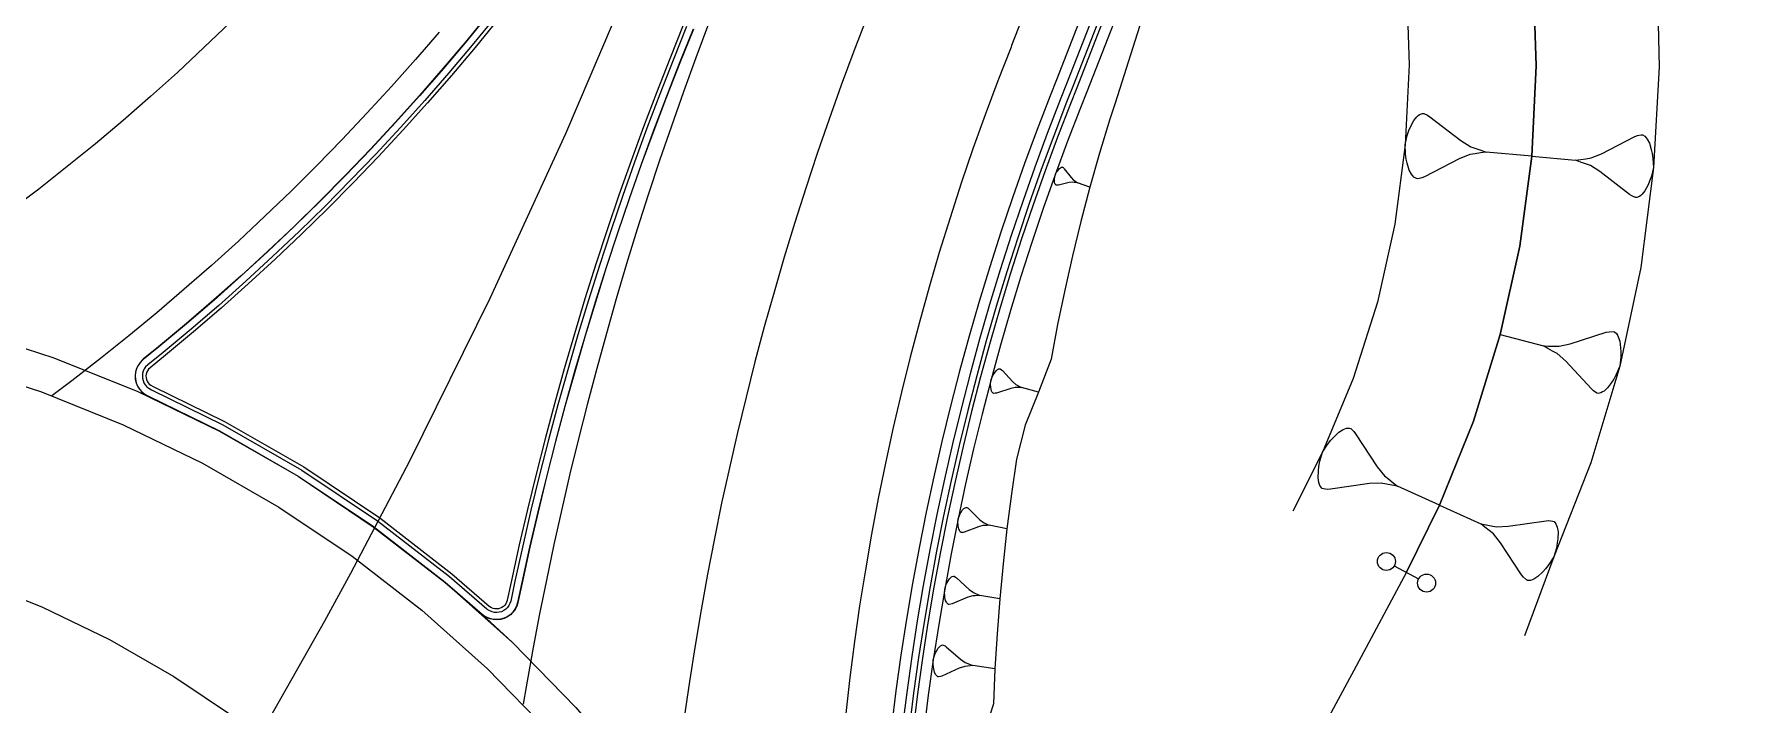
# Model space of a CAD drawing. Extents: x 383808 to 384559, y 802827 to 803490.
# Drawn here: x 384007.66 to 384054.93, y 803221.59 to 803240.08 of the extents above; entities that cross this region are included whole.
import ezdxf

# ---------------------------------------------------------------- set-up
doc = ezdxf.new("R2010")
doc.units = 0
doc.layers.get('0').update_dxf_attribs({"linetype": 'CONTINUOUS'})

msp = doc.modelspace()

# ---------------------------------------------------------------- linework, layer by layer
at = {"color": 7}
for p, q in [((384045.6288, 803237.5284), (384045.7174, 803237.702)), ((384045.7174, 803237.702), (384045.7993, 803237.8034)), ((384045.7993, 803237.8034), (384045.8387, 803237.8362)), ((384045.8387, 803237.8362), (384045.878, 803237.8689)), ((384045.878, 803237.8689), (384045.9534, 803237.8983)), ((384045.9534, 803237.8983), (384045.9894, 803237.895)), ((384045.9894, 803237.895), (384046.0942, 803237.8491)), ((384046.0942, 803237.8491), (384046.1629, 803237.8064)), ((384046.1629, 803237.8064), (384047.0108, 803237.1474)), ((384045.4744, 803237.034), (384045.5336, 803237.2828)), ((384045.5336, 803237.2828), (384045.5828, 803237.4237)), ((384045.5828, 803237.4237), (384045.6288, 803237.5284)), ((384047.0108, 803237.1474), (384047.2858, 803236.9768)), ((384050.8953, 803236.7811), (384051.8115, 803237.2556)), ((384051.8115, 803237.2556), (384051.8839, 803237.2839)), ((384051.8839, 803237.2839), (384051.991, 803237.309)), ((384051.991, 803237.309), (384052.0256, 803237.3058)), ((384052.0256, 803237.3058), (384052.0916, 803237.2649)), ((384052.0916, 803237.2649), (384052.1231, 803237.2271)), ((384052.1231, 803237.2271), (384052.1545, 803237.1893)), ((384052.1545, 803237.1893), (384052.2142, 803237.0791)), ((384052.2142, 803237.0791), (384052.2676, 803236.8996)), ((384045.4873, 803236.7785), (384045.4744, 803237.034)), ((384045.5102, 803236.631), (384045.4873, 803236.7785)), ((384045.5363, 803236.5196), (384045.5102, 803236.631)), ((384046.9645, 803236.643), (384046.0109, 803236.1491)), ((384047.2659, 803236.7607), (384046.9645, 803236.643)), ((384047.4134, 803236.7835), (384047.2659, 803236.7607)), ((384047.2858, 803236.9768), (384047.4266, 803236.9276)), ((384047.5608, 803236.8063), (384047.4134, 803236.7835)), ((384047.4266, 803236.9276), (384047.5674, 803236.8783)), ((384047.7082, 803236.8291), (384047.5608, 803236.8063)), ((384047.5674, 803236.8783), (384047.7082, 803236.8291)), ((384048.9692, 803236.7134), (384047.7082, 803236.8291)), ((384048.9692, 803236.7134), (384050.1808, 803236.6023)), ((384050.1808, 803236.6023), (384050.3224, 803236.6242)), ((384050.3161, 803236.555), (384050.1808, 803236.6023)), ((384050.3224, 803236.6242), (384050.464, 803236.6462)), ((384050.464, 803236.6462), (384050.6057, 803236.6681)), ((384050.6057, 803236.6681), (384050.8953, 803236.7811)), ((384052.2676, 803236.8996), (384052.2927, 803236.7926)), ((384052.2927, 803236.7926), (384052.3146, 803236.651)), ((384052.3146, 803236.651), (384052.327, 803236.4055)), ((384035.806, 803236.0907), (384035.8104, 803236.1336)), ((384035.8104, 803236.1336), (384035.8254, 803236.2061)), ((384035.8254, 803236.2061), (384035.8602, 803236.2715)), ((384035.8602, 803236.2715), (384035.8842, 803236.3073)), ((384035.8842, 803236.3073), (384035.9048, 803236.3333)), ((384035.9048, 803236.3333), (384035.9422, 803236.3755)), ((384035.9422, 803236.3755), (384035.9726, 803236.3979)), ((384035.9726, 803236.3979), (384035.986, 803236.4042)), ((384035.986, 803236.4042), (384035.9994, 803236.4105)), ((384035.9994, 803236.4105), (384036.0226, 803236.4132)), ((384036.0226, 803236.4132), (384036.0325, 803236.4097)), ((384036.0325, 803236.4097), (384036.0585, 803236.3891)), ((384036.0585, 803236.3891), (384036.0746, 803236.3722)), ((384036.0746, 803236.3722), (384036.264, 803236.1257)), ((384036.264, 803236.1257), (384036.3285, 803236.0579)), ((384045.5918, 803236.3329), (384045.5363, 803236.5196)), ((384045.6539, 803236.2182), (384045.5918, 803236.3329)), ((384045.6867, 803236.1789), (384045.6539, 803236.2182)), ((384045.7194, 803236.1395), (384045.6867, 803236.1789)), ((384045.7881, 803236.0969), (384045.7194, 803236.1395)), ((384046.0109, 803236.1491), (384045.9356, 803236.1197)), ((384050.4513, 803236.5077), (384050.3161, 803236.555)), ((384050.5866, 803236.4604), (384050.4513, 803236.5077)), ((384050.8509, 803236.2965), (384050.5866, 803236.4604)), ((384051.6655, 803235.6633), (384050.8509, 803236.2965)), ((384052.2701, 803236.1664), (384052.2228, 803236.0311)), ((384052.327, 803236.4055), (384052.2701, 803236.1664)), ((384035.8052, 803236.0576), (384035.806, 803236.0907)), ((384035.8071, 803236.0012), (384035.8052, 803236.0576)), ((384035.8162, 803235.9646), (384035.8071, 803236.0012)), ((384035.8225, 803235.9511), (384035.8162, 803235.9646)), ((384035.8287, 803235.9377), (384035.8225, 803235.9511)), ((384035.8449, 803235.9208), (384035.8287, 803235.9377)), ((384035.8547, 803235.9172), (384035.8449, 803235.9208)), ((384035.8878, 803235.9164), (384035.8547, 803235.9172)), ((384035.9111, 803235.9192), (384035.8878, 803235.9164)), ((384036.2142, 803235.9878), (384035.9111, 803235.9192)), ((384036.3072, 803235.9988), (384036.2142, 803235.9878)), ((384036.3501, 803235.9944), (384036.3072, 803235.9988)), ((384036.3285, 803236.0579), (384036.3644, 803236.0338)), ((384036.3931, 803235.9901), (384036.3501, 803235.9944)), ((384036.3644, 803236.0338), (384036.4002, 803236.0098)), ((384036.436, 803235.9857), (384036.3931, 803235.9901)), ((384036.4002, 803236.0098), (384036.436, 803235.9857)), ((384036.7807, 803235.8613), (384036.436, 803235.9857)), ((384045.8242, 803236.0936), (384045.7881, 803236.0969)), ((384045.9356, 803236.1197), (384045.8242, 803236.0936)), ((384051.7315, 803235.6223), (384051.6655, 803235.6633)), ((384052.0148, 803235.6662), (384051.977, 803235.6347)), ((384052.0936, 803235.7637), (384052.0148, 803235.6662)), ((384052.1787, 803235.9304), (384052.0936, 803235.7637)), ((384052.2228, 803236.0311), (384052.1787, 803235.9304)), ((384051.8322, 803235.5782), (384051.7315, 803235.6223)), ((384051.8668, 803235.575), (384051.8322, 803235.5782)), ((384051.9392, 803235.6033), (384051.8668, 803235.575)), ((384051.977, 803235.6347), (384051.9392, 803235.6033)), ((384051.0276, 803231.8592), (384051.1046, 803231.8753)), ((384051.1046, 803231.8753), (384051.2156, 803231.8823)), ((384051.2156, 803231.8823), (384051.2496, 803231.8734)), ((384051.2496, 803231.8734), (384051.3086, 803231.8214)), ((384048.1007, 803231.7953), (384049.2909, 803231.4811)), ((384049.2909, 803231.4811), (384049.4359, 803231.4792)), ((384049.4179, 803231.4112), (384049.2909, 803231.4811)), ((384049.5449, 803231.3413), (384049.4179, 803231.4112)), ((384049.4359, 803231.4792), (384049.5809, 803231.4773)), ((384049.5809, 803231.4773), (384049.7259, 803231.4754)), ((384049.7259, 803231.4754), (384050.0338, 803231.5396)), ((384050.0338, 803231.5396), (384051.0276, 803231.8592)), ((384051.3086, 803231.8214), (384051.3336, 803231.7784)), ((384051.3336, 803231.7784), (384051.3586, 803231.7354)), ((384051.3586, 803231.7354), (384051.3997, 803231.6155)), ((384051.3997, 803231.6155), (384051.4228, 803231.4275)), ((384051.4228, 803231.4275), (384051.4299, 803231.3165)), ((384049.672, 803231.2714), (384049.5449, 803231.3413)), ((384049.9081, 803231.0635), (384049.672, 803231.2714)), ((384050.6146, 803230.295), (384049.9081, 803231.0635)), ((384051.428, 803231.1715), (384051.3992, 803230.9245)), ((384051.4299, 803231.3165), (384051.428, 803231.1715)), ((384034.0428, 803230.3997), (384034.0438, 803230.4575)), ((384034.0438, 803230.4575), (384034.0555, 803230.5558)), ((384034.0555, 803230.5558), (384034.0943, 803230.6469)), ((384034.0943, 803230.6469), (384034.1223, 803230.6974)), ((384034.1223, 803230.6974), (384034.1466, 803230.7344)), ((384034.1466, 803230.7344), (384034.1917, 803230.7948)), ((384034.1917, 803230.7948), (384034.2296, 803230.8282)), ((384034.2296, 803230.8282), (384034.2467, 803230.8381)), ((384034.2467, 803230.8381), (384034.2639, 803230.848)), ((384034.2639, 803230.848), (384034.2945, 803230.8543)), ((384034.2945, 803230.8543), (384034.3081, 803230.8507)), ((384034.3081, 803230.8507), (384034.3451, 803230.8264)), ((384034.3451, 803230.8264), (384034.3685, 803230.8056)), ((384034.3685, 803230.8056), (384034.649, 803230.4989)), ((384034.649, 803230.4989), (384034.7428, 803230.4159)), ((384051.1715, 803230.4753), (384051.0586, 803230.3233)), ((384051.2324, 803230.5684), (384051.1715, 803230.4753)), ((384051.3023, 803230.6954), (384051.2324, 803230.5684)), ((384051.3992, 803230.9245), (384051.3023, 803230.6954)), ((384034.0455, 803230.3555), (384034.0428, 803230.3997)), ((384034.0546, 803230.2807), (384034.0455, 803230.3555)), ((384034.0708, 803230.2329), (384034.0546, 803230.2807)), ((384034.0807, 803230.2157), (384034.0708, 803230.2329)), ((384034.0906, 803230.1986), (384034.0807, 803230.2157)), ((384034.1141, 803230.1779), (384034.0906, 803230.1986)), ((384034.1276, 803230.1742), (384034.1141, 803230.1779)), ((384034.1718, 803230.1769), (384034.1276, 803230.1742)), ((384034.2025, 803230.1833), (384034.1718, 803230.1769)), ((384034.5985, 803230.3095), (384034.2025, 803230.1833)), ((384034.7211, 803230.3347), (384034.5985, 803230.3095)), ((384034.7789, 803230.3338), (384034.7211, 803230.3347)), ((384034.7428, 803230.4159), (384034.7933, 803230.3879)), ((384034.8366, 803230.3329), (384034.7789, 803230.3338)), ((384034.7933, 803230.3879), (384034.8438, 803230.36)), ((384034.8943, 803230.332), (384034.8366, 803230.3329)), ((384034.8438, 803230.36), (384034.8943, 803230.332)), ((384035.3678, 803230.2057), (384034.8943, 803230.332)), ((384050.6736, 803230.243), (384050.6146, 803230.295)), ((384050.7667, 803230.1821), (384050.6736, 803230.243)), ((384050.8007, 803230.1731), (384050.7667, 803230.1821)), ((384050.8777, 803230.1892), (384050.8007, 803230.1731)), ((384050.9206, 803230.2142), (384050.8777, 803230.1892)), ((384050.9636, 803230.2392), (384050.9206, 803230.2142)), ((384051.0586, 803230.3233), (384050.9636, 803230.2392)), ((384043.5102, 803228.9708), (384043.652, 803229.1071)), ((384043.652, 803229.1071), (384043.7638, 803229.1768)), ((384043.7638, 803229.1768), (384043.8121, 803229.1951)), ((384043.8121, 803229.1951), (384043.8605, 803229.2133)), ((384043.8605, 803229.2133), (384043.9421, 803229.2165)), ((384043.9421, 803229.2165), (384043.9754, 803229.2014)), ((384043.9754, 803229.2014), (384044.0602, 803229.1229)), ((384044.0602, 803229.1229), (384044.1117, 803229.0595)), ((384044.1117, 803229.0595), (384044.703, 803228.1506)), ((384043.1995, 803228.5499), (384043.3382, 803228.7679)), ((384043.3382, 803228.7679), (384043.4317, 803228.886)), ((384043.4317, 803228.886), (384043.5102, 803228.9708)), ((384043.0886, 803228.0387), (384043.1005, 803228.1537)), ((384043.1005, 803228.1537), (384043.1274, 803228.3019)), ((384043.1274, 803228.3019), (384043.1995, 803228.5499)), ((384044.703, 803228.1506), (384044.909, 803227.897)), ((384043.0799, 803227.8422), (384043.0886, 803228.0387)), ((384043.1013, 803227.7122), (384043.0799, 803227.8422)), ((384043.1195, 803227.6639), (384043.1013, 803227.7122)), ((384043.1378, 803227.6155), (384043.1195, 803227.6639)), ((384044.4922, 803227.6845), (384043.4191, 803227.5284)), ((384044.8187, 803227.6972), (384044.4922, 803227.6845)), ((384044.9669, 803227.6703), (384044.8187, 803227.6972)), ((384044.909, 803227.897), (384045.0271, 803227.8034)), ((384045.1151, 803227.6434), (384044.9669, 803227.6703)), ((384045.0271, 803227.8034), (384045.1452, 803227.7099)), ((384045.2633, 803227.6164), (384045.1151, 803227.6434)), ((384045.1452, 803227.7099), (384045.2633, 803227.6164)), ((384043.1893, 803227.5521), (384043.1378, 803227.6155)), ((384043.2226, 803227.5371), (384043.1893, 803227.5521)), ((384043.3375, 803227.5252), (384043.2226, 803227.5371)), ((384043.4191, 803227.5284), (384043.3375, 803227.5252)), ((384046.4283, 803227.0894), (384045.2633, 803227.6164)), ((384033.1411, 803226.6138), (384033.1472, 803226.7137)), ((384033.1472, 803226.7137), (384033.1811, 803226.8078)), ((384033.1811, 803226.8078), (384033.2064, 803226.8604)), ((384033.2064, 803226.8604), (384033.2288, 803226.8991)), ((384033.2288, 803226.8991), (384033.2709, 803226.9626)), ((384033.2709, 803226.9626), (384033.3072, 803226.9985)), ((384033.3072, 803226.9985), (384033.3239, 803227.0095)), ((384033.3239, 803227.0095), (384033.3406, 803227.0205)), ((384033.3406, 803227.0205), (384033.3712, 803227.0286)), ((384033.3712, 803227.0286), (384033.385, 803227.0258)), ((384033.385, 803227.0258), (384033.4237, 803227.0033)), ((384033.4237, 803227.0033), (384033.4486, 803226.9837)), ((384033.4486, 803226.9837), (384033.7492, 803226.6905)), ((384033.7492, 803226.6905), (384033.8487, 803226.6122)), ((384046.4283, 803227.0894), (384047.5651, 803226.5753)), ((384033.1435, 803226.5555), (384033.1411, 803226.6138)), ((384033.1487, 803226.5111), (384033.1435, 803226.5555)), ((384033.1622, 803226.4361), (384033.1487, 803226.5111)), ((384033.1813, 803226.3888), (384033.1622, 803226.4361)), ((384033.1923, 803226.3721), (384033.1813, 803226.3888)), ((384033.2033, 803226.3553), (384033.1923, 803226.3721)), ((384033.2281, 803226.3358), (384033.2033, 803226.3553)), ((384033.242, 803226.3329), (384033.2281, 803226.3358)), ((384033.2864, 803226.3382), (384033.242, 803226.3329)), ((384033.317, 803226.3463), (384033.2864, 803226.3382)), ((384033.7092, 803226.4965), (384033.317, 803226.3463)), ((384033.8315, 803226.5291), (384033.7092, 803226.4965)), ((384033.8898, 803226.5315), (384033.8315, 803226.5291)), ((384033.8487, 803226.6122), (384033.9012, 803226.5869)), ((384033.9481, 803226.5339), (384033.8898, 803226.5315)), ((384033.9012, 803226.5869), (384033.9538, 803226.5616)), ((384034.0064, 803226.5363), (384033.9481, 803226.5339)), ((384033.9538, 803226.5616), (384034.0064, 803226.5363)), ((384034.4914, 803226.4362), (384034.0064, 803226.5363)), ((384047.6803, 803226.484), (384047.5651, 803226.5753)), ((384047.5651, 803226.5753), (384047.7097, 803226.549)), ((384047.7955, 803226.3928), (384047.6803, 803226.484)), ((384047.7097, 803226.549), (384047.8543, 803226.5227)), ((384047.9107, 803226.3015), (384047.7955, 803226.3928)), ((384047.8543, 803226.5227), (384047.9989, 803226.4964)), ((384048.1118, 803226.0541), (384047.9107, 803226.3015)), ((384047.9989, 803226.4964), (384048.3175, 803226.5088)), ((384048.3175, 803226.5088), (384049.3645, 803226.6612)), ((384049.3645, 803226.6612), (384049.4441, 803226.6643)), ((384049.4441, 803226.6643), (384049.5562, 803226.6527)), ((384049.5562, 803226.6527), (384049.5887, 803226.638)), ((384049.5887, 803226.638), (384049.639, 803226.5761)), ((384049.639, 803226.5761), (384049.6568, 803226.529)), ((384049.6568, 803226.529), (384049.6745, 803226.4818)), ((384049.6745, 803226.4818), (384049.6954, 803226.355)), ((384049.6954, 803226.355), (384049.6869, 803226.1632)), ((384048.6887, 803225.1672), (384048.1118, 803226.0541)), ((384049.6491, 803225.9065), (384049.5787, 803225.6644)), ((384049.6753, 803226.0511), (384049.6491, 803225.9065)), ((384049.6869, 803226.1632), (384049.6753, 803226.0511)), ((384049.3521, 803225.3366), (384049.2756, 803225.2538)), ((384049.4434, 803225.4518), (384049.3521, 803225.3366)), ((384049.5787, 803225.6644), (384049.4434, 803225.4518)), ((384032.7758, 803224.7747), (384032.8108, 803224.8815)), ((384032.8108, 803224.8815), (384032.8375, 803224.9414)), ((384032.8375, 803224.9414), (384032.8615, 803224.9856)), ((384032.8615, 803224.9856), (384032.9066, 803225.0583)), ((384032.9066, 803225.0583), (384032.9463, 803225.0997)), ((384032.9463, 803225.0997), (384032.9647, 803225.1126)), ((384032.9647, 803225.1126), (384032.9831, 803225.1255)), ((384032.9831, 803225.1255), (384033.0172, 803225.1356)), ((384033.0172, 803225.1356), (384033.0328, 803225.1329)), ((384033.0328, 803225.1329), (384033.077, 803225.1089)), ((384033.077, 803225.1089), (384033.1056, 803225.0877)), ((384033.1056, 803225.0877), (384033.4527, 803224.768)), ((384048.7389, 803225.1053), (384048.6887, 803225.1672)), ((384048.8217, 803225.0288), (384048.7389, 803225.1053)), ((384048.8542, 803225.0141), (384048.8217, 803225.0288)), ((384048.9338, 803225.0172), (384048.8542, 803225.0141)), ((384048.981, 803225.035), (384048.9338, 803225.0172)), ((384049.0282, 803225.0528), (384048.981, 803225.035)), ((384049.1372, 803225.1208), (384049.0282, 803225.0528)), ((384049.2756, 803225.2538), (384049.1372, 803225.1208)), ((384032.772, 803224.6623), (384032.7758, 803224.7747)), ((384032.7766, 803224.5969), (384032.772, 803224.6623)), ((384032.784, 803224.5472), (384032.7766, 803224.5969)), ((384032.8015, 803224.4634), (384032.784, 803224.5472)), ((384032.8245, 803224.4109), (384032.8015, 803224.4634)), ((384032.8374, 803224.3925), (384032.8245, 803224.4109)), ((384032.8502, 803224.374), (384032.8374, 803224.3925)), ((384032.8788, 803224.3528), (384032.8502, 803224.374)), ((384032.8944, 803224.3501), (384032.8788, 803224.3528)), ((384032.9442, 803224.3574), (384032.8944, 803224.3501)), ((384032.9783, 803224.3676), (384032.9442, 803224.3574)), ((384033.4139, 803224.5488), (384032.9783, 803224.3676)), ((384033.5503, 803224.5893), (384033.4139, 803224.5488)), ((384033.4527, 803224.768), (384033.5669, 803224.6833)), ((384033.6157, 803224.5939), (384033.5503, 803224.5893)), ((384033.5669, 803224.6833), (384033.6267, 803224.6565)), ((384033.681, 803224.5985), (384033.6157, 803224.5939)), ((384033.6267, 803224.6565), (384033.6866, 803224.6298)), ((384033.7464, 803224.6031), (384033.681, 803224.5985)), ((384033.6866, 803224.6298), (384033.7464, 803224.6031)), ((384034.2944, 803224.5062), (384033.7464, 803224.6031)), ((384032.4599, 803222.8259), (384032.4955, 803222.9461)), ((384032.4955, 803222.9461), (384032.5234, 803223.0137)), ((384032.5234, 803223.0137), (384032.5487, 803223.0638)), ((384032.5487, 803223.0638), (384032.5968, 803223.1463)), ((384032.5968, 803223.1463), (384032.6396, 803223.1938)), ((384032.6396, 803223.1938), (384032.6597, 803223.2088)), ((384032.6597, 803223.2088), (384032.6799, 803223.2237)), ((384032.6799, 803223.2237), (384032.7176, 803223.2361)), ((384032.7176, 803223.2361), (384032.7351, 803223.2335)), ((384032.7351, 803223.2335), (384032.7852, 803223.2082)), ((384032.7852, 803223.2082), (384032.8177, 803223.1855)), ((384032.8177, 803223.1855), (384033.2149, 803222.8401)), ((384032.4593, 803222.7005), (384032.4599, 803222.8259)), ((384032.4665, 803222.6277), (384032.4593, 803222.7005)), ((384032.4763, 803222.5725), (384032.4665, 803222.6277)), ((384032.4984, 803222.4796), (384032.4763, 803222.5725)), ((384032.5258, 803222.4218), (384032.4984, 803222.4796)), ((384032.5407, 803222.4017), (384032.5258, 803222.4218)), ((384033.1787, 803222.5944), (384032.6986, 803222.3784)), ((384033.3294, 803222.6439), (384033.1787, 803222.5944)), ((384033.2149, 803222.8401), (384033.3449, 803222.7492)), ((384033.4022, 803222.6511), (384033.3294, 803222.6439)), ((384033.3449, 803222.7492), (384033.4125, 803222.7213)), ((384033.4749, 803222.6583), (384033.4022, 803222.6511)), ((384033.4125, 803222.7213), (384033.4801, 803222.6934)), ((384033.5477, 803222.6655), (384033.4749, 803222.6583)), ((384033.4801, 803222.6934), (384033.5477, 803222.6655)), ((384034.1618, 803222.5749), (384033.5477, 803222.6655)), ((384032.5557, 803222.3815), (384032.5407, 803222.4017)), ((384032.5882, 803222.3588), (384032.5557, 803222.3815)), ((384032.6057, 803222.3562), (384032.5882, 803222.3588)), ((384032.6609, 803222.366), (384032.6057, 803222.3562)), ((384032.6986, 803222.3784), (384032.6609, 803222.366))]:
    msp.add_line(p, q, dxfattribs=at)
at = {"color": 1}
msp.add_line((384045.1793, 803225.4198), (384045.8484, 803225.0598), dxfattribs=at)
at = {"color": 3, "linetype": 'CONTINUOUS'}
for points in [[(384037.4743, 803300), (384037.1357, 803295.1866), (384036.6464, 803290.2108), (384036.3541, 803287.7605), (384036.0192, 803285.2505), (384035.2544, 803280.3095), (384034.3527, 803275.3916), (384033.3147, 803270.5007), (384033.3136, 803270.4957), (384032.1413, 803265.6405), (384030.8334, 803260.8148), (384029.3919, 803256.0272), (384027.818, 803251.2816), (384026.113, 803246.5814), (384024.278, 803241.9305), (384022.3146, 803237.3323), (384020.2242, 803232.7904), (384018.0085, 803228.3083), (384016.3814, 803225.2039), (384015.6691, 803223.8895), (384013.2079, 803219.5374)], [(384050.7581, 803266.5449), (384050.017, 803262.6523), (384049.8299, 803261.6318), (384049.1275, 803256.6823), (384048.7563, 803251.6971), (384048.718, 803246.6981), (384048.9799, 803242.0735), (384049.0098, 803241.7075), (384049.0936, 803239.2096), (384048.9692, 803236.7134), (384048.6375, 803234.2363), (384048.1007, 803231.7953), (384047.3626, 803229.4075), (384046.4283, 803227.0894), (384045.5138, 803225.2398), (384044.1227, 803222.654), (384041.7538, 803218.2508), (384040.9241, 803216.7088), (384039.7055, 803213.7039), (384039.2249, 803211.2535), (384039.1576, 803208.7573), (384039.3377, 803207.1366), (384039.6733, 803205.1226)], [(384000, 803233.0539), (384000.9351, 803232.9561), (384003.3971, 803232.5244), (384005.8231, 803231.9228), (384008.2015, 803231.1544), (384010.5209, 803230.2228), (384012.7701, 803229.1324), (384014.9382, 803227.8887), (384017.0147, 803226.4975), (384018.9897, 803224.9655), (384020.8537, 803223.3003), (384022.5976, 803221.5096), (384024.213, 803219.6023), (384025.6922, 803217.5875), (384027.0281, 803215.475), (384028.2141, 803213.2748), (384029.2446, 803210.9976), (384030.1146, 803208.6544), (384030.82, 803206.2565), (384031.3572, 803203.8154), (384031.7238, 803201.3429), (384031.8284, 803200)]]:
    msp.add_lwpolyline(points, dxfattribs=at)
at = {"color": 7, "linetype": 'CONTINUOUS'}
for points in [[(384045.5138, 803225.2398), (384046.4283, 803227.0894), (384047.3626, 803229.4075), (384048.1007, 803231.7953), (384048.6375, 803234.2363), (384048.9692, 803236.7134), (384049.0936, 803239.2096), (384049.0098, 803241.7075), (384048.9799, 803242.0735), (384048.718, 803246.6981), (384048.7563, 803251.6971), (384049.1275, 803256.6823), (384049.8299, 803261.6318), (384050.017, 803262.6523), (384050.7581, 803266.5449), (384051.7862, 803271.9441), (384052.6938, 803277.3616), (384053.4808, 803282.7955), (384053.8334, 803285.5533), (384054.1398, 803288.2451), (384054.625, 803293.712), (384054.9281, 803299.1904), (384054.8916, 803300)], [(384047.1644, 803267.2291), (384046.4631, 803263.329), (384046.3218, 803262.2496), (384045.7476, 803257.0476), (384045.0466, 803251.8492), (384045.1493, 803246.6065), (384045.4931, 803241.7678), (384045.5186, 803241.4444), (384045.5877, 803239.2381), (384045.4744, 803237.034), (384045.1897, 803234.8451), (384044.7108, 803232.6903), (384044.0423, 803230.5875), (384043.1995, 803228.5499), (384042.377, 803226.9274)], [(384054.14, 803265.901), (384053.2919, 803262.0288), (384053.0864, 803261.0583), (384052.4393, 803256.3244), (384052.1379, 803251.5584), (384052.1363, 803246.7859), (384052.3858, 803242.3721), (384052.418, 803241.9643), (384052.4845, 803239.1821), (384052.327, 803236.4055), (384051.976, 803233.6467), (384051.3992, 803230.9245), (384050.6002, 803228.2569), (384049.5787, 803225.6644), (384048.773, 803223.4864)], [(384035.8393, 803242.8993), (384034.6228, 803239.7696), (384034.6054, 803239.7259), (384034.2422, 803238.7942), (384033.8924, 803237.8574), (384033.5559, 803236.9157), (384033.2329, 803235.9693), (384032.9235, 803235.0184), (384032.6277, 803234.0632), (384032.3456, 803233.1038), (384032.0772, 803232.1405), (384031.8226, 803231.1735), (384031.5819, 803230.2029), (384031.355, 803229.229), (384031.1421, 803228.2519), (384030.9431, 803227.2719), (384030.7582, 803226.2892), (384030.5873, 803225.3039), (384030.4305, 803224.3163), (384030.2879, 803223.3265), (384030.1594, 803222.3348), (384030.045, 803221.3414)], [(384037.7004, 803242.1948), (384036.3146, 803238.6408), (384036.1407, 803238.2034), (384035.7836, 803237.2769), (384035.4398, 803236.3453), (384035.1093, 803235.4089), (384034.7923, 803234.4679), (384034.4887, 803233.5225), (384034.1986, 803232.5728), (384033.9222, 803231.6191), (384033.6593, 803230.6615), (384033.4102, 803229.7002), (384033.1749, 803228.7355), (384032.9534, 803227.7676), (384032.7457, 803226.7965), (384032.5519, 803225.8226), (384032.372, 803224.8461), (384032.2061, 803223.867), (384032.0542, 803222.8857), (384031.9164, 803221.9024), (384031.7926, 803220.9171)], [(384037.8033, 803242.1558), (384036.4168, 803238.6002), (384036.2431, 803238.1632), (384035.8865, 803237.2381), (384035.5433, 803236.308), (384035.2133, 803235.3731), (384034.8967, 803234.4335), (384034.5936, 803233.4896), (384034.304, 803232.5414), (384034.028, 803231.5892), (384033.7656, 803230.6331), (384033.5169, 803229.6734), (384033.282, 803228.7102), (384033.0608, 803227.7438), (384032.8534, 803226.7743), (384032.6599, 803225.8019), (384032.4804, 803224.8269), (384032.3147, 803223.8494), (384032.1631, 803222.8697), (384032.0254, 803221.8879), (384031.9018, 803220.9042)], [(384038.6415, 803241.8385), (384037.4753, 803238.1804), (384037.3322, 803237.7345), (384037.0474, 803236.8002), (384036.7807, 803235.8613), (384036.5319, 803234.9183), (384036.3005, 803233.9717), (384036.0865, 803233.022), (384035.8895, 803232.0695), (384035.7092, 803231.1148), (384035.3678, 803230.2057), (384034.9954, 803229.3015), (384034.7543, 803228.3622), (384034.6149, 803227.3998), (384034.4914, 803226.4362), (384034.3846, 803225.4715), (384034.2944, 803224.5062), (384034.2202, 803223.5405), (384034.1618, 803222.5749), (384034.1187, 803221.6096), (384033.8168, 803220.6774)], [(384013.0639, 803240.4041), (384012.3434, 803239.7105), (384011.6116, 803239.0291), (384010.8684, 803238.36), (384010.1143, 803237.7033), (384009.3492, 803237.0594), (384008.5736, 803236.4282), (384007.7875, 803235.8101), (384006.9913, 803235.2051)], [(384020.3789, 803240.5547), (384019.744, 803239.778), (384019.0968, 803239.0115), (384018.4375, 803238.2554), (384017.7664, 803237.5099), (384017.0834, 803236.775), (384016.3889, 803236.0512), (384015.683, 803235.3384), (384014.9659, 803234.6369), (384014.2377, 803233.9469), (384013.4987, 803233.2686), (384012.749, 803232.602), (384011.9888, 803231.9475), (384011.2183, 803231.3051), (384010.7941, 803230.9602), (384010.7811, 803230.9494), (384010.7345, 803230.9018), (384010.6965, 803230.8471), (384010.668, 803230.7869), (384010.6499, 803230.7229), (384010.6427, 803230.6567), (384010.6466, 803230.5902), (384010.6614, 803230.5253), (384010.6868, 803230.4637), (384010.7221, 803230.4072), (384010.7663, 803230.3574), (384010.8181, 803230.3156), (384010.8921, 803230.2749), (384012.8635, 803229.3093), (384015.0436, 803228.0586), (384017.1317, 803226.6597), (384019.1177, 803225.1192), (384020.1455, 803224.23)], [(384020.4568, 803240.492), (384019.8209, 803239.7141), (384019.1727, 803238.9464), (384018.5124, 803238.1891), (384017.8401, 803237.4424), (384017.1561, 803236.7064), (384016.4605, 803235.9814), (384015.7535, 803235.2675), (384015.0353, 803234.5649), (384014.3059, 803233.8738), (384013.5657, 803233.1944), (384012.8148, 803232.5268), (384012.0534, 803231.8712), (384011.2817, 803231.2277), (384010.858, 803230.8832), (384010.8466, 803230.8738), (384010.8115, 803230.838), (384010.783, 803230.797), (384010.7616, 803230.7519), (384010.7481, 803230.7038), (384010.7427, 803230.6542), (384010.7456, 803230.6043), (384010.7567, 803230.5556), (384010.7758, 803230.5094), (384010.8022, 803230.4671), (384010.8353, 803230.4297), (384010.8746, 803230.398), (384010.9401, 803230.3627), (384012.9102, 803229.3977), (384015.0964, 803228.1436), (384017.1902, 803226.7408), (384019.1817, 803225.1961), (384020.2123, 803224.3044)], [(384030.6281, 803240.546), (384030.2694, 803239.6126), (384029.9217, 803238.675), (384029.585, 803237.7333), (384029.2594, 803236.7878), (384028.945, 803235.8385), (384028.6418, 803234.8856), (384028.3498, 803233.9292), (384028.0691, 803232.9694), (384027.7997, 803232.0064), (384027.5416, 803231.0403), (384027.295, 803230.0712), (384027.0597, 803229.0993), (384026.8359, 803228.1246), (384026.6236, 803227.1474), (384026.4227, 803226.1678), (384026.2335, 803225.1859), (384026.0558, 803224.2018), (384025.8896, 803223.2157), (384025.7351, 803222.2277), (384025.5922, 803221.238)], [(384018.8331, 803240.1408), (384018.18, 803239.3836), (384017.5153, 803238.6365), (384016.8392, 803237.8997), (384016.1518, 803237.1734), (384015.4533, 803236.4578), (384014.7439, 803235.753), (384014.0238, 803235.0592), (384013.2931, 803234.3765), (384012.5519, 803233.7052), (384011.8005, 803233.0453), (384011.0391, 803232.3971), (384010.2677, 803231.7607), (384009.4867, 803231.1363), (384008.6961, 803230.5239), (384008.1465, 803230.1094)], [(384025.6575, 803240.2925), (384025.2824, 803239.3631), (384024.9176, 803238.4296), (384024.5633, 803237.4921), (384024.2193, 803236.5508), (384023.8859, 803235.6057), (384023.5629, 803234.6569), (384023.2506, 803233.7046), (384022.9488, 803232.7489), (384022.6577, 803231.7899), (384022.3772, 803230.8277), (384022.1074, 803229.8625), (384021.8484, 803228.8943), (384021.6002, 803227.9233), (384021.3628, 803226.9497), (384021.1362, 803225.9734), (384020.9204, 803224.9947), (384020.8046, 803224.4469), (384020.8038, 803224.4427), (384020.7843, 803224.3791), (384020.7545, 803224.3195), (384020.7152, 803224.2657), (384020.6676, 803224.2192), (384020.6129, 803224.1812), (384020.5527, 803224.1528), (384020.4886, 803224.1348), (384020.4224, 803224.1277), (384020.3559, 803224.1316), (384020.291, 803224.1466), (384020.2295, 803224.1721), (384020.173, 803224.2074), (384020.1455, 803224.23)], [(384025.565, 803240.3304), (384025.1895, 803239.4), (384024.8243, 803238.4655), (384024.4695, 803237.527), (384024.1252, 803236.5846), (384023.7914, 803235.6384), (384023.4681, 803234.6886), (384023.1554, 803233.7353), (384022.8533, 803232.7785), (384022.5618, 803231.8184), (384022.281, 803230.8552), (384022.011, 803229.8889), (384021.7517, 803228.9196), (384021.5032, 803227.9476), (384021.2655, 803226.9728), (384021.0386, 803225.9955), (384020.8226, 803225.0157), (384020.7068, 803224.4676), (384020.706, 803224.464), (384020.6914, 803224.4162), (384020.6691, 803224.3715), (384020.6396, 803224.3312), (384020.6039, 803224.2963), (384020.5629, 803224.2678), (384020.5177, 803224.2465), (384020.4696, 803224.233), (384020.42, 803224.2276), (384020.3701, 803224.2306), (384020.3215, 803224.2418), (384020.2753, 803224.2609), (384020.233, 803224.2875), (384020.2123, 803224.3044)], [(384026.2605, 803240.3678), (384025.9096, 803239.4314), (384025.5681, 803238.4915), (384025.2359, 803237.5483), (384024.9132, 803236.6018), (384024.6, 803235.6521), (384024.2963, 803234.6994), (384024.0022, 803233.7436), (384023.7176, 803232.785), (384023.4426, 803231.8235), (384023.1773, 803230.8594), (384022.9216, 803229.8926), (384022.6756, 803228.9234), (384022.4393, 803227.9517), (384022.2127, 803226.9777), (384021.9959, 803226.0015), (384021.7888, 803225.0232), (384021.5915, 803224.0428), (384021.4041, 803223.0606), (384021.2265, 803222.0765), (384021.144, 803221.5994)], [(384000, 803232.0491), (384000.7967, 803231.9658), (384003.1902, 803231.546), (384005.5489, 803230.9612), (384007.8612, 803230.2141), (384010.1162, 803229.3083), (384012.3029, 803228.2483), (384014.4107, 803227.0391), (384016.4296, 803225.6865), (384018.3498, 803224.1971), (384020.1619, 803222.5781), (384021.8574, 803220.8372), (384023.428, 803218.9829), (384024.8661, 803217.0241), (384026.1648, 803214.9702), (384027.3179, 803212.8311), (384028.3198, 803210.6172), (384029.1657, 803208.3391), (384029.8514, 803206.0078), (384030.3737, 803203.6345), (384030.5146, 803202.8137), (384030.6882, 803201.5857), (384030.7301, 803201.2307), (384030.826, 803200)], [(384000, 803226.5224), (384000.0353, 803226.5187), (384002.0527, 803226.1649), (384004.0407, 803225.672), (384005.9897, 803225.0423), (384007.8903, 803224.2789), (384009.7333, 803223.3854), (384011.51, 803222.3662), (384013.2116, 803221.2262), (384014.83, 803219.9709), (384016.3574, 803218.6063), (384017.7864, 803217.139), (384019.1102, 803215.576), (384020.3223, 803213.925), (384021.417, 803212.1939), (384022.3889, 803210.3909), (384023.2333, 803208.5249), (384023.9462, 803206.6048), (384024.5242, 803204.6399), (384024.9645, 803202.6395), (384025.0065, 803202.4059), (384025.2648, 803200.6135), (384025.2809, 803200.4681), (384025.3162, 803200)]]:
    msp.add_lwpolyline(points, dxfattribs=at)
at = {"color": 2, "linetype": 'CONTINUOUS'}
for points in [[(384037.2422, 803242.3683), (384035.8591, 803238.8215), (384035.6847, 803238.3829), (384035.3251, 803237.4498), (384034.9789, 803236.5117), (384034.6461, 803235.5687), (384034.3268, 803234.6211), (384034.0211, 803233.6689), (384033.729, 803232.7126), (384033.4506, 803231.7521), (384033.1859, 803230.7878), (384032.9351, 803229.8198), (384032.6981, 803228.8483), (384032.475, 803227.8735), (384032.2658, 803226.8956), (384032.0706, 803225.9148), (384031.8895, 803224.9314), (384031.7225, 803223.9454), (384031.5695, 803222.9572), (384031.4307, 803221.9669), (384031.306, 803220.9747)], [(384020.2231, 803240.68), (384019.5901, 803239.9058), (384018.945, 803239.1418), (384018.2878, 803238.388), (384017.6188, 803237.6448), (384016.938, 803236.9124), (384016.2457, 803236.1908), (384015.542, 803235.4803), (384014.8272, 803234.781), (384014.1013, 803234.0932), (384013.3646, 803233.417), (384012.6173, 803232.7525), (384011.8595, 803232.1001), (384011.0914, 803231.4597), (384010.6661, 803231.1138), (384010.6504, 803231.1007), (384010.5805, 803231.0294), (384010.5234, 803230.9474), (384010.4807, 803230.8571), (384010.4536, 803230.761), (384010.4428, 803230.6617), (384010.4486, 803230.562), (384010.4709, 803230.4646), (384010.509, 803230.3723), (384010.5619, 803230.2876), (384010.6281, 803230.2128), (384010.7058, 803230.15), (384010.7952, 803230.1)], [(384025.8426, 803240.2166), (384025.4683, 803239.2893), (384025.1043, 803238.3579), (384024.7507, 803237.4225), (384024.4076, 803236.4832), (384024.0748, 803235.5402), (384023.7526, 803234.5935), (384023.4409, 803233.6433), (384023.1398, 803232.6897), (384022.8494, 803231.7329), (384022.5695, 803230.7728), (384022.3004, 803229.8097), (384022.0419, 803228.8437), (384021.7942, 803227.8749), (384021.5573, 803226.9034), (384021.3312, 803225.9293), (384021.116, 803224.9527), (384021.0003, 803224.4053), (384020.9992, 803224.4003), (384020.97, 803224.3048), (384020.9253, 803224.2155), (384020.8664, 803224.1348), (384020.795, 803224.065), (384020.7129, 803224.008), (384020.6226, 803223.9654), (384020.5264, 803223.9384), (384020.4271, 803223.9277), (384020.3274, 803223.9337), (384020.2301, 803223.9561), (384020.1378, 803223.9943), (384020.0532, 803224.0473), (384020.0118, 803224.0813)], [(384000, 803233.0539), (384000.9351, 803232.9561), (384003.3971, 803232.5244), (384005.8231, 803231.9228), (384008.2015, 803231.1544), (384010.5209, 803230.2228), (384010.7952, 803230.1), (384012.7701, 803229.1324), (384014.9382, 803227.8887), (384017.0147, 803226.4975), (384018.9897, 803224.9655), (384020.0118, 803224.0813), (384020.8537, 803223.3003), (384022.5976, 803221.5096)]]:
    msp.add_lwpolyline(points, dxfattribs=at)
at = {"color": 1, "linetype": 'CONTINUOUS'}
for points in [[(384037.5227, 803242.262), (384036.1379, 803238.7109), (384035.9639, 803238.273), (384035.6058, 803237.3439), (384035.2611, 803236.4098), (384034.9297, 803235.4709), (384034.6118, 803234.5273), (384034.3073, 803233.5793), (384034.0165, 803232.627), (384033.7393, 803231.6706), (384033.4758, 803230.7104), (384033.226, 803229.7466), (384032.99, 803228.7792), (384032.7679, 803227.8086), (384032.5596, 803226.8349), (384032.3653, 803225.8584), (384032.1849, 803224.8792), (384032.0186, 803223.8974), (384031.8663, 803222.9135), (384031.728, 803221.9274), (384031.6039, 803220.9395)], [(384038.0839, 803242.0496), (384036.6957, 803238.4896), (384036.5222, 803238.0533), (384036.1672, 803237.1322), (384035.8254, 803236.2061), (384035.4969, 803235.2752), (384035.1817, 803234.3398), (384034.8799, 803233.3999), (384034.5916, 803232.4558), (384034.3167, 803231.5077), (384034.0555, 803230.5558), (384033.8079, 803229.6002), (384033.5739, 803228.6412), (384033.3537, 803227.679), (384033.1472, 803226.7137), (384032.9546, 803225.7455), (384032.7758, 803224.7747), (384032.6109, 803223.8014), (384032.4599, 803222.8259), (384032.3228, 803221.8483), (384032.1998, 803220.8689)], [(384020.2269, 803240.6769), (384019.594, 803239.9026), (384018.9488, 803239.1385), (384018.2916, 803238.3847), (384017.6225, 803237.6415), (384016.9417, 803236.9089), (384016.2493, 803236.1873), (384015.5456, 803235.4767), (384014.8307, 803234.7774), (384014.1047, 803234.0895), (384013.368, 803233.4133), (384012.6206, 803232.7488), (384011.8627, 803232.0962), (384011.0946, 803231.4558), (384010.6693, 803231.1099), (384010.6537, 803231.0969), (384010.5844, 803231.0262), (384010.5277, 803230.9449), (384010.4854, 803230.8554), (384010.4585, 803230.76), (384010.4478, 803230.6616), (384010.4535, 803230.5627), (384010.4756, 803230.4661), (384010.5134, 803230.3746), (384010.5659, 803230.2905), (384010.6316, 803230.2164), (384010.7086, 803230.1542), (384010.7972, 803230.1046), (384012.7724, 803229.1369), (384014.9408, 803227.8929), (384017.0176, 803226.5015), (384018.9929, 803224.9694), (384020.0152, 803224.085)], [(384025.8379, 803240.2185), (384025.4636, 803239.2911), (384025.0997, 803238.3597), (384024.746, 803237.4242), (384024.4029, 803236.4849), (384024.0701, 803235.5418), (384023.7479, 803234.5951), (384023.4362, 803233.6449), (384023.1351, 803232.6912), (384022.8446, 803231.7343), (384022.5647, 803230.7742), (384022.2955, 803229.8111), (384022.0371, 803228.845), (384021.7894, 803227.8761), (384021.5525, 803226.9045), (384021.3263, 803225.9304), (384021.1111, 803224.9538), (384020.9954, 803224.4064), (384020.9943, 803224.4014), (384020.9653, 803224.3067), (384020.921, 803224.2181), (384020.8626, 803224.1381), (384020.7918, 803224.0688), (384020.7104, 803224.0123), (384020.6209, 803223.9701), (384020.5255, 803223.9433), (384020.427, 803223.9327), (384020.3281, 803223.9386), (384020.2316, 803223.9608), (384020.1401, 803223.9988), (384020.0561, 803224.0513), (384020.0152, 803224.085)]]:
    msp.add_lwpolyline(points, dxfattribs=at)
at = {"color": 1}
for centre, radius in [((384044.9611, 803225.5372), 0.2477), ((384046.0683, 803224.9415), 0.2497)]:
    msp.add_circle(centre, radius, dxfattribs=at)

doc.saveas('drawing.dxf')
